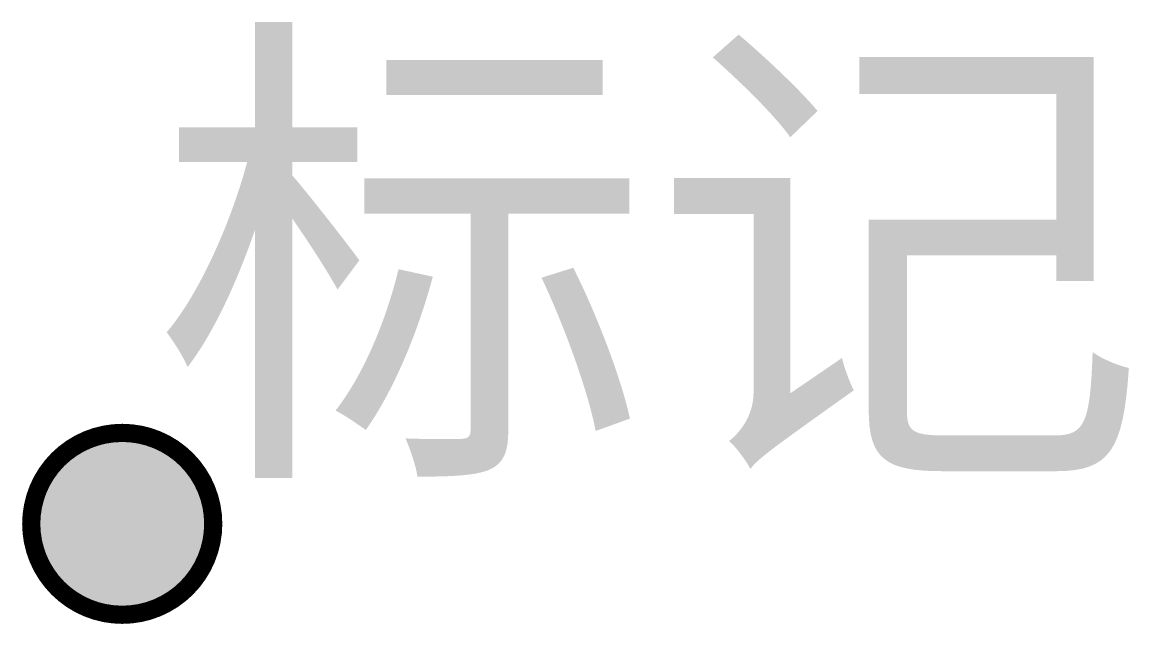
# Model space of a CAD drawing. Extents: x -0.55 to 5.53, y -0.55 to 2.76.
import ezdxf

# ---------------------------------------------------------------- set-up
doc = ezdxf.new("R2010")
doc.units = 0
doc.header["$MEASUREMENT"] = 0
doc.layers.get('0').update_dxf_attribs({"linetype": 'CONTINUOUS'})
doc.styles.get("Standard").update_dxf_attribs({"font": 'SimSun.ttf'})

msp = doc.modelspace()

# ---------------------------------------------------------------- hatches: boundary and pattern name
h = msp.add_hatch(color=255)
edge = h.paths.add_edge_path()
edge.add_arc((0, 0), 0.5, 180, 360)
edge.add_arc((0, 0), 0.5, 0, 180)

# ---------------------------------------------------------------- linework, layer by layer
at = {"color": 84, "const_width": 0.1}
msp.add_lwpolyline([(-0.5, 0, 1), (0.5, 0, 1), (-0.5, 0, -7.34742)], format="xyb", dxfattribs=at)

# ---------------------------------------------------------------- texts
msp.add_attdef('标记', (0.1791, 0.4668), '标记', height=2)

doc.saveas('drawing.dxf')
